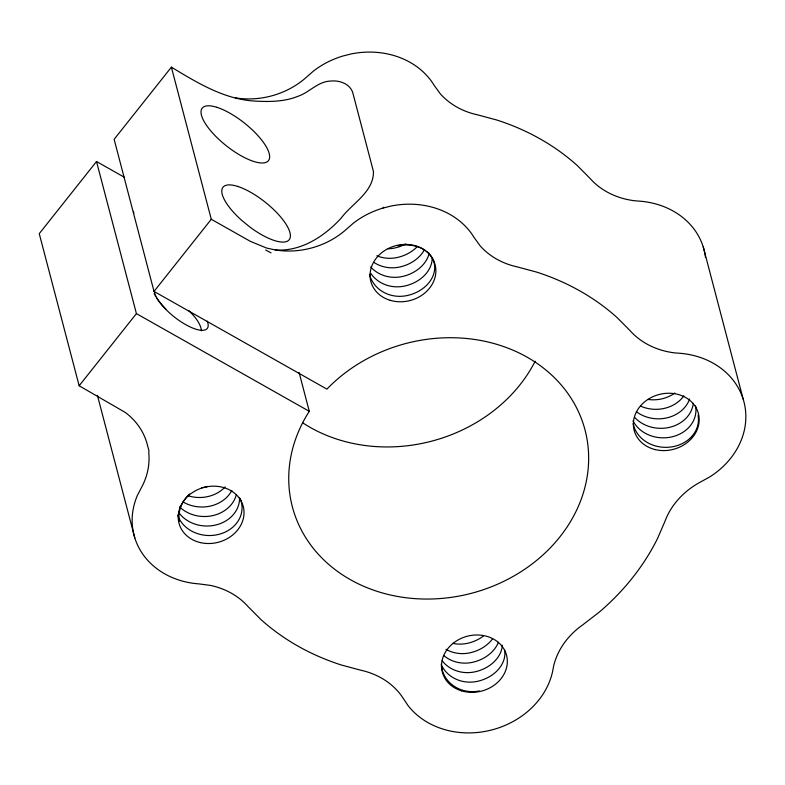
<?xml version="1.0" encoding="UTF-8"?>
<svg xmlns="http://www.w3.org/2000/svg" width="785" height="785" viewBox="0 0 785 785"><rect width="100%" height="100%" fill="white"/><g stroke="black" fill="none" stroke-linecap="round" stroke-linejoin="round"><path stroke-width="1.18" d="M124.256 177.194L96.506 161.514L39.25 233.665L79.157 385.769L125.325 412.478A75.792 64.694 -14.7 0 1 147.541 445.556L148.856 450.197L148.826 453.436A75.792 64.694 -14.7 0 1 142.644 485.267L137.454 495.266A79.982 68.266 -14.7 0 0 198.919 583.883L210.674 585.453A75.458 64.409 -14.7 0 1 248.04 606.569L260.914 619.542A241.456 206.092 -14.7 0 0 341.357 665.003L360.492 670.145A75.458 64.409 -14.7 0 1 402.106 696.678L408.18 705.774A79.982 68.266 -14.7 0 0 491.106 730.109A79.982 68.266 -14.7 0 0 553.013 669.389L553.71 665.69A75.458 64.409 -14.7 0 1 582.961 624.683L598.906 612.408A241.456 206.092 -14.7 0 0 657.506 538.559L664.915 521.436A75.458 64.409 -14.7 0 1 698.709 482.991L709.66 476.976A79.982 68.266 -14.7 0 0 744.141 402.597A79.982 68.266 -14.7 0 0 679.084 353.221L674.884 352.907A75.458 64.409 -14.7 0 1 629.962 330.534L617.079 317.562A241.456 206.092 -14.7 0 0 536.646 272.101L517.511 266.959A75.458 64.409 -14.7 0 1 480.155 245.852L473.963 237.296A79.982 68.266 -14.7 0 0 390.979 206.062L382.864 208.103A79.982 68.266 -14.7 0 0 353.466 223.068L344.487 230.927A75.792 64.694 -14.7 0 1 275.29 249.954L266.498 248.021L250.337 241.338L211.283 219.27L171.385 67.167L114.129 139.318L154.027 291.421L326.913 389.125A151.289 129.132 -14.7 0 1 577.721 410.123A151.289 129.132 -14.7 0 1 427.796 599.053A151.289 129.132 -14.7 0 1 309.29 411.32L299.085 372.414M79.157 385.769L136.413 313.617L96.506 161.514M154.027 291.421L211.283 219.27M382.864 208.103L383.718 207.211M275.29 249.954C301.087 251.779 324.313 236.413 341.132 218.151C352.2 203.217 373.778 192.099 373.464 171.552L352.71 92.463C349.757 83.828 339.728 80.247 331.27 81.012C317.866 81.159 309.594 92.512 297.721 96.388C283.984 101.913 268.833 101.893 254.281 101.039C223.686 99.126 197.025 82.602 171.385 67.167M265.693 250.013L271.041 252.849M136.413 313.617L309.29 411.32M703.272 247.049L743.179 399.153M97.389 395.277L134.814 537.951M705.529 257.529A79.982 68.266 -14.7 0 0 639.176 201.117L634.977 200.803A75.458 64.409 -14.7 0 1 590.055 178.43L577.171 165.458A241.456 206.092 -14.7 0 0 496.738 119.997L477.604 114.855A75.458 64.409 -14.7 0 1 440.248 93.749L434.056 85.192A79.982 68.266 -14.7 0 0 351.072 53.959L342.957 56A79.982 68.266 -14.7 0 0 313.558 70.964L304.58 78.824A75.792 64.694 -14.7 0 1 235.382 97.85M535.154 361.247A151.289 129.132 -14.7 0 1 302.971 422.987M133.793 213.324A33.196 11.412 38.4 0 1 133.529 211.391M207.26 321.134A33.196 11.412 38.4 0 1 184.966 324.215A33.196 11.412 38.4 0 1 154.282 290.489M693.312 403.362A32.823 27.887 1 0 1 669.703 427.295A32.823 27.887 1 0 1 634.672 417.365M689.632 398.986A32.823 27.887 1 0 1 636.39 411.713M695.588 405.904A32.823 27.887 1 0 1 672.195 436.803A32.823 27.887 1 0 1 633.004 420.848M698.081 415.412A32.823 27.887 1 0 1 670.675 447.038A32.823 27.887 1 0 1 633.21 423.655M674.806 393.01A32.823 27.887 1 0 1 647.939 399.437M683.853 395.856A32.823 27.887 1 0 1 640.678 406.179M504.608 649.98A32.823 25.277 -13.9 0 1 476.917 681.449A32.823 30.173 -16 0 1 441.661 665.494M442.21 660.823A32.823 30.173 -16 0 0 474.425 671.94A32.823 25.277 -13.9 0 0 502.361 645.26M498.416 642.208A32.823 25.277 -13.9 0 1 471.932 662.442A32.823 30.173 -16 0 1 443.702 655.495M492.538 638.853A32.823 25.277 -13.9 0 1 469.44 652.934A32.823 30.173 -16 0 1 445.988 649.352M479.409 690.947A32.823 30.173 -16 0 1 441.288 664.051M483.423 636.036A32.823 25.277 -13.9 0 1 466.947 643.435A32.823 30.173 -16 0 1 452.778 643.366M177.714 515.254A32.823 27.887 1 0 0 216.307 534.909A32.823 27.887 1 0 0 241.682 503.597A32.823 27.573 -30 0 0 240.181 498.612M239.553 497.562A32.823 27.887 1 0 1 215.796 524.988A32.823 27.887 1 0 1 178.47 512.154M231.83 490.448A32.823 27.887 1 0 1 183.239 502.057M236.256 494.992A32.823 27.887 1 0 1 212.313 515.706A32.823 27.887 1 0 1 179.588 506.904M179.304 521.338A32.823 27.573 -30 0 1 189.538 494.01M225.138 486.906A32.823 27.887 1 0 1 188.057 495.777M207.809 486.435A32.823 27.887 1 0 1 201.814 487.701M370.873 273.474A32.823 30.173 -16 0 0 404.226 286.132A32.823 25.277 -13.9 0 0 432.201 257.843M369.46 274.367A32.823 30.173 -16 0 0 406.718 295.641A32.823 25.277 -13.9 0 0 432.545 276.958A32.823 25.277 -13.9 0 0 427.06 251.838M424.253 250.032A32.823 25.277 -13.9 0 1 399.231 267.126A32.823 30.173 -16 0 1 374.111 262.524M429.189 253.192A32.823 25.277 -13.9 0 1 401.734 276.634A32.823 30.173 -16 0 1 370.736 266.978M397.975 245.793A32.823 25.277 -13.9 0 1 425.696 250.778M388.143 248.796A32.823 30.173 -16 0 0 394.247 248.109A32.823 25.277 -13.9 0 0 405.727 243.949M417.483 246.382A32.823 25.277 -13.9 0 1 396.739 257.617A32.823 30.173 -16 0 1 376.839 255.782M191.403 313.244A32.803 15.101 35.4 0 1 201.48 330.799M165.861 309.045A32.803 7.251 41.2 0 1 156.284 297.505M155.607 296.426A32.803 7.251 41.2 0 1 155.028 295.415M154.537 294.453A32.803 7.251 41.2 0 1 154.145 293.561M188.596 310.448A32.803 7.251 41.2 0 1 191.403 313.244M216.895 107.309L213.412 106.368A42.253 14.523 38.4 0 0 222.165 142.33A42.253 14.523 38.4 0 0 269.54 155.126A42.253 14.523 38.4 0 0 216.895 107.309M237.639 186.398L234.165 185.456A42.253 14.532 38.4 0 0 241.603 220.271L249.787 226.973A42.253 14.532 38.4 0 0 289.793 232.036A42.253 14.532 38.4 0 0 237.639 186.398M461.629 690.869A33.196 28.338 -14.7 0 0 507.081 657.899A33.196 28.338 -14.7 0 0 454.564 642.208A33.196 28.338 -14.7 0 0 461.629 690.869M200.254 542.572A33.196 28.338 -14.7 0 0 243.458 507.336A33.196 28.338 -14.7 0 0 189.656 494.638A33.196 28.338 -14.7 0 0 200.254 542.572M390.174 300.312A33.196 28.338 -14.7 0 0 435.626 267.342A33.196 28.338 -14.7 0 0 383.109 251.651A33.196 28.338 -14.7 0 0 390.174 300.312M655.406 449.638A33.196 28.338 -14.7 0 0 698.601 414.401A33.196 28.338 -14.7 0 0 644.799 401.704A33.196 28.338 -14.7 0 0 655.406 449.638"/></g></svg>
